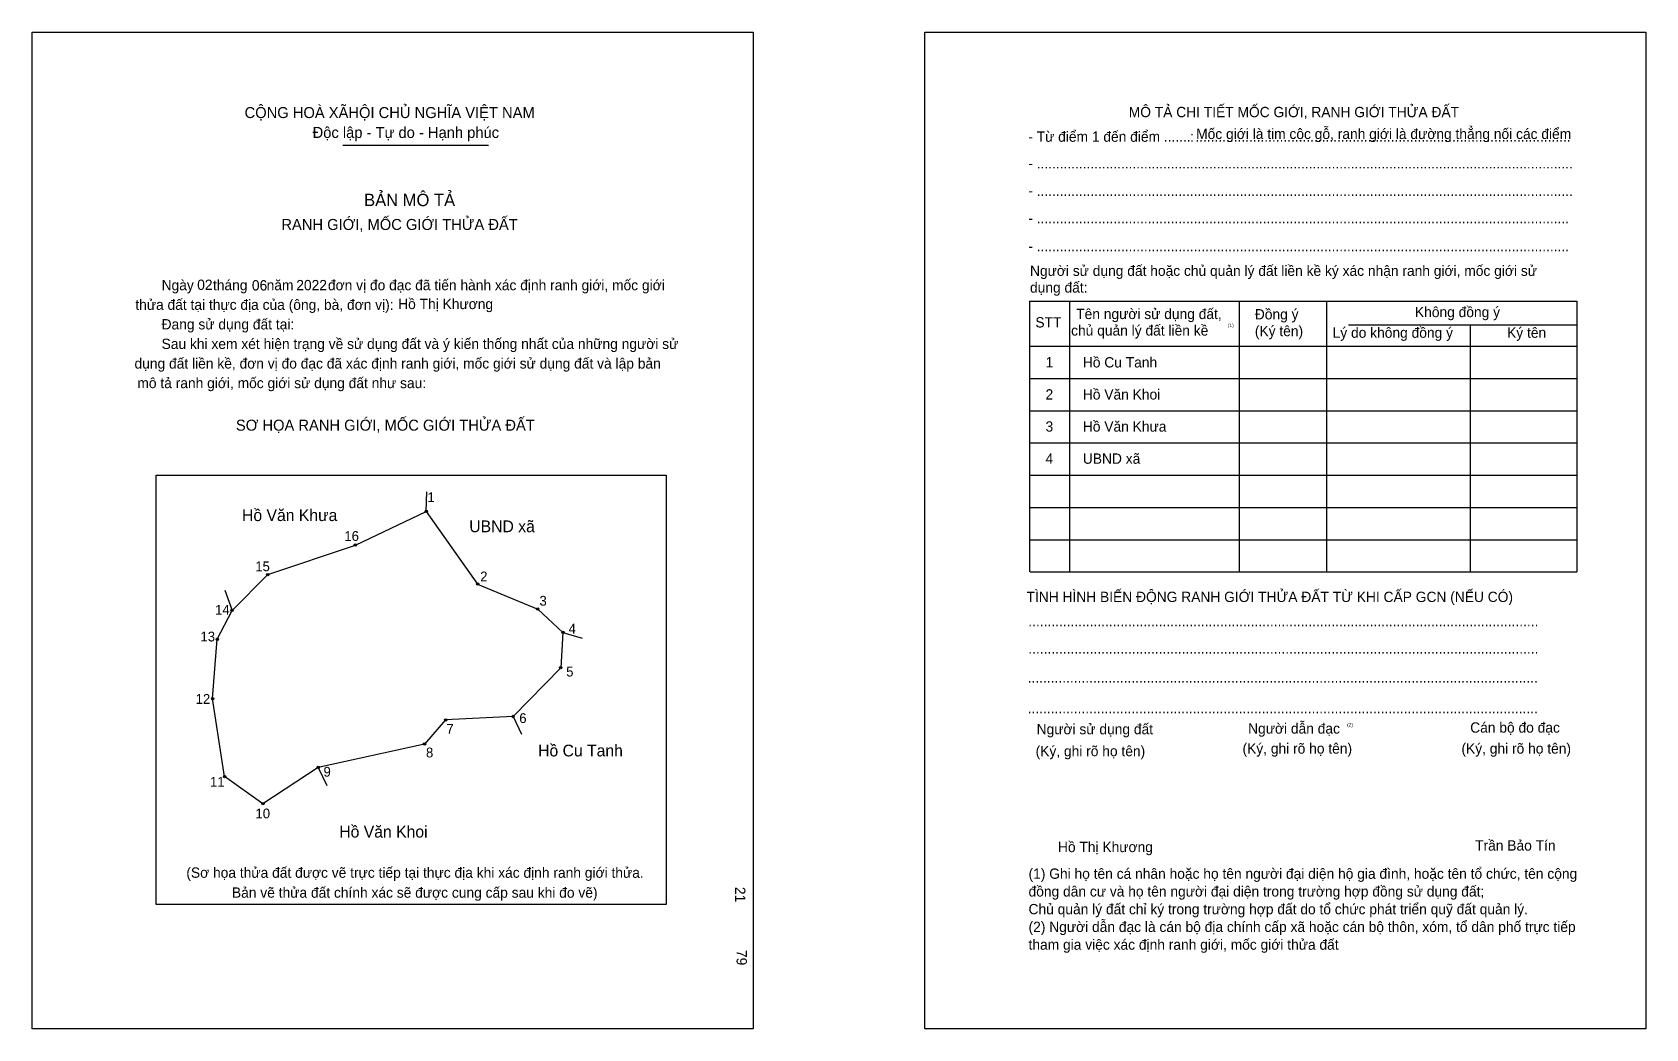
# Model space of a CAD drawing. Extents: x 547192 to 547831, y 1826306 to 1826701.
import ezdxf

# ---------------------------------------------------------------- set-up
doc = ezdxf.new("R2010")
doc.units = 0
for name, color, linetype in [('bmtKhungInTrang1', 7, 'Continuous'), ('bmtKhungInTrang2', 7, 'Continuous'), ('bmtNoiDung', 7, 'Continuous'), ('bmtTemplate', 7, 'Continuous'), ('CanhThua', 7, 'Continuous'), ('MocDinhThua', 7, 'Continuous'), ('RauThua', 7, 'Continuous'), ('SoHieuDinhThua', 7, 'Continuous'), ('TenChuLanCan', 7, 'Continuous')]:
    doc.layers.add(name, color=color, linetype=linetype)

msp = doc.modelspace()

# ---------------------------------------------------------------- linework, layer by layer
at = {"layer": 'bmtKhungInTrang1'}
msp.add_lwpolyline([(547191.62, 1826701.39), (547477.19, 1826701.39), (547477.19, 1826306.41), (547191.62, 1826306.41)], close=True, dxfattribs=at)
at = {"layer": 'bmtKhungInTrang2'}
msp.add_lwpolyline([(547545.29, 1826701.39), (547830.86, 1826701.39), (547830.86, 1826306.41), (547545.29, 1826306.41)], close=True, dxfattribs=at)
at = {"layer": 'bmtTemplate'}
for p, q in [((547314.68, 1826656.62), (547372.43, 1826656.62)), ((547602.58, 1826594.85), (547602.58, 1826487.47)), ((547669.76, 1826594.85), (547669.76, 1826487.47)), ((547704.32, 1826594.98), (547704.32, 1826487.47)), ((547803.52, 1826594.85), (547803.52, 1826487.47)), ((547713.08, 1826585.39), (547803.52, 1826585.39)), ((547586.92, 1826576.96), (547803.52, 1826576.96)), ((547586.92, 1826564.17), (547803.52, 1826564.17)), ((547586.92, 1826551.39), (547803.52, 1826551.39)), ((547586.92, 1826538.61), (547803.52, 1826538.61)), ((547586.92, 1826525.82), (547803.52, 1826525.82)), ((547586.92, 1826513.04), (547803.52, 1826513.04)), ((547586.92, 1826500.26), (547803.52, 1826500.26)), ((547586.92, 1826487.47), (547803.52, 1826487.47))]:
    msp.add_line(p, q, dxfattribs=at)
for points in [[(547586.78, 1826594.85), (547803.52, 1826594.85)], [(547586.78, 1826594.85), (547586.78, 1826487.47)], [(547761.36, 1826585.26), (547761.36, 1826487.47)]]:
    msp.add_lwpolyline(points, dxfattribs=at)
msp.add_lwpolyline([(547240.75, 1826355.6), (547240.75, 1826525.81), (547442.81, 1826525.81), (547442.81, 1826355.6)], close=True, dxfattribs=at)
at = {"layer": 'CanhThua'}
for p, q in [((547319.62, 1826498.11), (547347.72, 1826511.47)), ((547347.72, 1826511.47), (547368.03, 1826482.65)), ((547284.93, 1826486.39), (547319.62, 1826498.11)), ((547270.81, 1826472.24), (547284.93, 1826486.39)), ((547368.03, 1826482.65), (547391.86, 1826472.77)), ((547391.86, 1826472.77), (547401.86, 1826463.53)), ((547264.89, 1826460.79), (547270.81, 1826472.24)), ((547263.09, 1826437.28), (547264.89, 1826460.79)), ((547401.86, 1826463.53), (547400.99, 1826449.52)), ((547400.99, 1826449.52), (547382.13, 1826430.17)), ((547267.84, 1826406.33), (547263.09, 1826437.28)), ((547355.4, 1826428.8), (547347.02, 1826419.25)), ((547382.13, 1826430.17), (547355.4, 1826428.8)), ((547347.02, 1826419.25), (547304.9, 1826409.97)), ((547304.9, 1826409.97), (547283.01, 1826395.61)), ((547283.01, 1826395.61), (547267.84, 1826406.33))]:
    msp.add_line(p, q, dxfattribs=at)
at = {"layer": 'MocDinhThua'}
for centre in [(547347.72, 1826511.47), (547319.62, 1826498.11), (547284.93, 1826486.39), (547368.03, 1826482.65), (547270.81, 1826472.24), (547391.86, 1826472.77), (547264.89, 1826460.79), (547401.86, 1826463.53), (547400.99, 1826449.52), (547263.09, 1826437.28), (547355.4, 1826428.8), (547382.13, 1826430.17), (547347.02, 1826419.25), (547304.9, 1826409.97), (547267.84, 1826406.33), (547283.01, 1826395.61)]:
    msp.add_circle(centre, 0.466, dxfattribs=at)
at = {"layer": 'RauThua'}
for p, q in [((547347.72, 1826511.47), (547347.93, 1826519.2)), ((547267.85, 1826480.27), (547270.81, 1826472.24)), ((547401.86, 1826463.53), (547409.5, 1826461.19)), ((547382.13, 1826430.17), (547385.42, 1826423.14)), ((547304.9, 1826409.97), (547308.35, 1826402.78))]:
    msp.add_line(p, q, dxfattribs=at)

# ---------------------------------------------------------------- texts
at = {"layer": 'bmtNoiDung'}
for s, height, p in [('02', 4.086, (547256.97, 1826599.25)), ('06', 4.086, (547278.64, 1826599.03)), ('2022', 4.086, (547296.22, 1826599.12)), ('Hồ Thị Khương', 4.086, (547336.58, 1826591.65)), ('1', 4.09, (547593.06, 1826568.52)), ('Hồ Cu Tanh ', 4.086, (547607.85, 1826568.52)), ('2', 4.09, (547593.06, 1826555.8)), ('Hồ Văn Khoi ', 4.086, (547607.85, 1826555.8)), ('3', 4.09, (547593.06, 1826543.08)), ('Hồ Văn Khưa ', 4.086, (547607.85, 1826543.08)), ('4', 4.09, (547593.06, 1826530.35)), ('UBND xã ', 4.086, (547607.85, 1826530.35)), ('Hồ Thị Khương', 4.086, (547598, 1826376.41))]:
    msp.add_text(s, height=height, dxfattribs=at).set_placement(p)
for s, p in [('21', (547470.08, 1826362.63)), ('79', (547470.66, 1826337.62))]:
    msp.add_text(s, height=4.086, rotation=270, dxfattribs=at).set_placement(p)
at = {"layer": 'bmtTemplate'}
for s, height, p in [('CỘNG HOÀ XÃHỘI CHỦ NGHĨA VIỆT NAM', 4.3584, (547275.74, 1826667.37)), ('MÔ TẢ CHI TIẾT MỐC GIỚI, RANH GIỚI THỬA ĐẤT', 4.0845, (547626.04, 1826667.72)), ('Mốc giới là tim cộc gỗ, ranh giới là đường thẳng nối các điểm', 4.0845, (547652.75, 1826659.06)), ('Độc lập - Tự do - Hạnh phúc', 4.3584, (547302.69, 1826659.49)), ('- Từ điểm 1 đến điểm .......', 4.0845, (547586.22, 1826657.98)), (':', 4.08, (547650.39, 1826657.98)), ('..................................................................................................', 4.0845, (547652.41, 1826657.98)), ('- ............................................................................................................................................', 4.08446, (547586.22, 1826647.39)), ('BẢN MÔ TẢ', 4.903, (547323.09, 1826632.47)), ('- ............................................................................................................................................', 4.08446, (547586.22, 1826636.53)), ('RANH GIỚI, MỐC GIỚI THỬA ĐẤT', 4.3584, (547290.31, 1826623.02)), ('- ...........................................................................................................................................', 4.08446, (547586.22, 1826625.66)), ('- ...........................................................................................................................................', 4.08446, (547586.22, 1826614.54)), ('Người sử dụng đất hoặc chủ quản lý đất liền kề ký xác nhận ranh giới, mốc giới sử', 4.0845, (547586.92, 1826604.82)), ('Ngày     tháng     năm         đơn vị đo đạc đã tiến hành xác định ranh giới, mốc giới ', 4.086, (547242.86, 1826599.12)), ('dụng đất:', 4.084, (547586.92, 1826598.18)), ('thửa đất tại thực địa của (ông, bà, đơn vị):', 4.086, (547232.44, 1826591.36)), ('Đang sử dụng đất tại:', 4.086, (547242.86, 1826583.6)), ('STT', 4.084, (547589.05, 1826584.37)), ('Tên người sử dụng đất,', 4.0845, (547605.22, 1826587.7)), ('Đồng ý', 4.084, (547676, 1826587.57)), ('Không đồng ý', 4.0845, (547739.43, 1826588.46)), ('chủ quản lý đất liền kề', 4.0845, (547603.21, 1826581.16)), ('(1)', 1.362, (547665.33, 1826584.52)), ('(Ký tên)', 4.084, (547676, 1826580.92)), ('Lý do không đồng ý', 4.0845, (547706.82, 1826580.28)), ('Ký tên', 4.084, (547775.94, 1826580.28)), ('Sau khi xem xét hiện trạng về sử dụng đất và ý kiến thống nhất của những người sử ', 4.086, (547242.86, 1826575.84)), ('dụng đất liền kề, đơn vị đo đạc đã xác định ranh giới, mốc giới sử dụng đất và lập bản', 4.086, (547232.13, 1826568.08)), ('mô tả ranh giới, mốc giới sử dụng đất như sau:', 4.086, (547233.26, 1826560.32)), ('SƠ HỌA RANH GIỚI, MỐC GIỚI THỬA ĐẤT', 4.3584, (547272.3, 1826543.46)), ('TÌNH HÌNH BIẾN ĐỘNG RANH GIỚI THỬA ĐẤT TỪ KHI CẤP GCN (NẾU CÓ)', 4.0845, (547585.54, 1826475.55)), ('.....................................................................................................................................', 4.09059, (547586.22, 1826465.94)), ('.....................................................................................................................................', 4.09059, (547586.22, 1826455.08)), ('.....................................................................................................................................', 4.09059, (547586.01, 1826443.57)), ('.....................................................................................................................................', 4.09059, (547586.01, 1826431.43)), ('Người dẫn đạc', 4.0845, (547673.33, 1826423.38)), ('Cán bộ đo đạc', 4.0845, (547761.32, 1826423.76)), ('Người sử dụng đất', 4.0845, (547589.55, 1826423.12)), ('(2)', 1.362, (547712.56, 1826426.19)), ('(Ký, ghi rõ họ tên)', 4.0845, (547589.14, 1826414.43)), ('(Ký, ghi rõ họ tên)', 4.0845, (547671.11, 1826415.45)), ('(Ký, ghi rõ họ tên)', 4.0845, (547757.85, 1826415.45)), ('Trần Bảo Tín', 4.0845, (547763.27, 1826377.01)), ('(Sơ họa thửa đất được vẽ trực tiếp tại thực địa khi xác định ranh giới thửa.', 4.086, (547252.67, 1826366.24)), ('(1) Ghi họ tên cá nhân hoặc họ tên người đại diện hộ gia đình, hoặc tên tổ chức, tên cộng', 4.0845, (547586.34, 1826365.84)), ('Bản vẽ thửa đất chính xác sẽ được cung cấp sau khi đo vẽ)', 4.086, (547270.73, 1826358.34)), ('đồng dân cư và họ tên người đại diện trong trường hợp đồng sử dụng đất;', 4.0845, (547586.34, 1826358.81)), ('Chủ quản lý đất chỉ ký trong trường hợp đất do tổ chức phát triển quỹ đất quản lý.', 4.0845, (547586.34, 1826351.78)), ('(2) Người dẫn đạc là cán bộ địa chính cấp xã hoặc cán bộ thôn, xóm, tổ dân phố trực tiếp', 4.0845, (547586.34, 1826344.75)), ('tham gia việc xác định ranh giới, mốc giới thửa đất', 4.0845, (547586.34, 1826337.72))]:
    msp.add_text(s, height=height, dxfattribs=at).set_placement(p)
at = {"layer": 'SoHieuDinhThua'}
for s, height, p in [('1', 3.88, (547348.19, 1826515.16)), ('16', 3.883, (547315.27, 1826499.77)), ('15', 3.883, (547279.97, 1826487.75)), ('2', 3.88, (547369.09, 1826483.74)), ('14', 3.883, (547264.05, 1826470.54)), ('3', 3.88, (547392.57, 1826474.1)), ('4', 3.88, (547404.09, 1826463.03)), ('13', 3.883, (547258.26, 1826459.92)), ('5', 3.88, (547403.15, 1826446.01)), ('12', 3.883, (547256.33, 1826435.19)), ('6', 3.88, (547384.57, 1826427.58)), ('7', 3.88, (547355.71, 1826423.36)), ('8', 3.88, (547347.61, 1826413.96)), ('9', 3.88, (547307.01, 1826406.33)), ('11', 3.883, (547262.02, 1826402.34)), ('10', 3.883, (547280.06, 1826389.79))]:
    msp.add_text(s, height=height, dxfattribs=at).set_placement(p)
at = {"layer": 'TenChuLanCan'}
for s, height, p in [('Hồ Văn Khưa', 4.6594, (547274.73, 1826507.64)), ('UBND xã', 4.659, (547364.76, 1826503.22)), ('Hồ Cu Tanh', 4.659, (547392.03, 1826414.34)), ('Hồ Văn Khoi', 4.6594, (547313.25, 1826382.19))]:
    msp.add_text(s, height=height, dxfattribs=at).set_placement(p)

doc.saveas('drawing.dxf')
